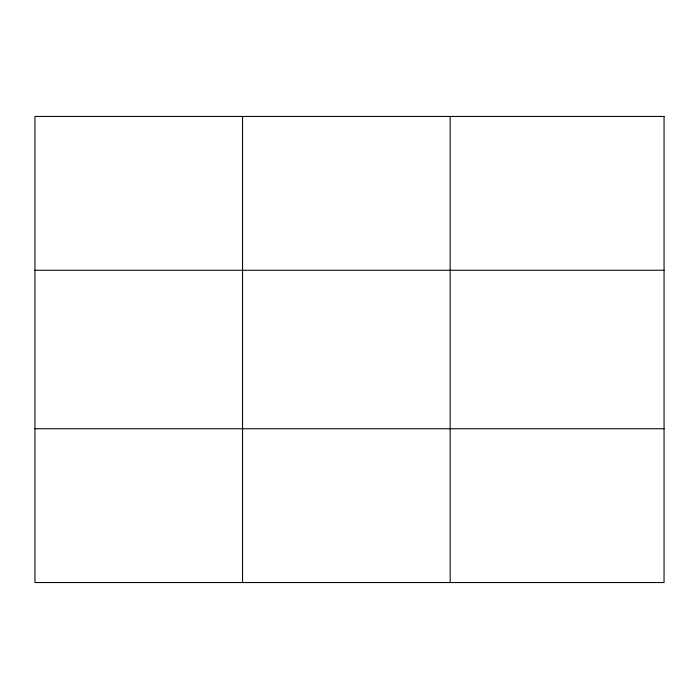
<?xml version="1.0" encoding="UTF-8"?>
<svg xmlns="http://www.w3.org/2000/svg" width="699" height="699" viewBox="0 0 699 699"><rect width="100%" height="100%" fill="white"/><g stroke="black" fill="none" stroke-linecap="round" stroke-linejoin="round"><path stroke-width="1.05" d="M242.553 116.445L242.553 582.555M450.156 116.445L450.156 582.555M34.95 270.26L664.05 270.26M34.95 428.74L664.05 428.74M664.05 116.445L664.05 582.555L34.95 582.555L34.95 116.445L664.05 116.445"/></g></svg>
